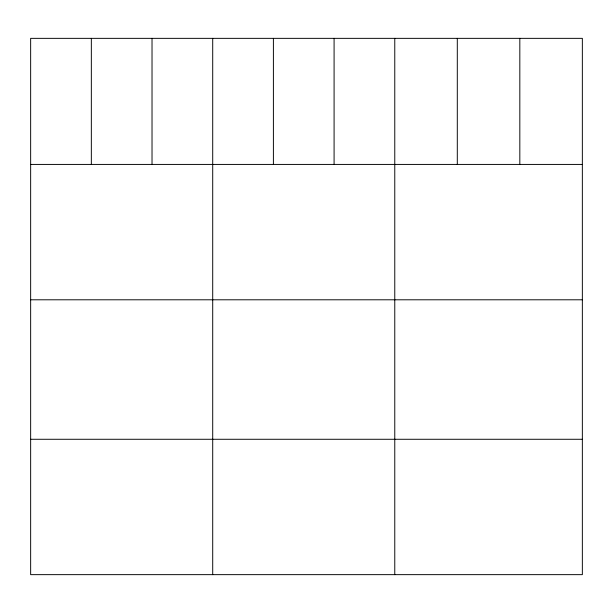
<?xml version="1.0" encoding="UTF-8"?>
<svg xmlns="http://www.w3.org/2000/svg" width="613" height="613" viewBox="0 0 613 613"><rect width="100%" height="100%" fill="white"/><g stroke="black" fill="none" stroke-linecap="round" stroke-linejoin="round"><path stroke-width="0.92" d="M582.35 164.422L582.35 574.649L30.65 574.649L30.65 38.351L582.35 38.351L582.35 164.422L30.65 164.422M30.65 299.795L582.35 299.795M30.65 439.276L582.35 439.276M519.824 38.351L519.824 164.422M457.298 38.351L457.298 164.422M394.772 38.351L394.772 574.649M334.085 38.351L334.085 164.422M273.398 38.351L273.398 164.422M212.711 38.351L212.711 574.649M152.024 38.351L152.024 164.422M91.337 38.351L91.337 164.422"/></g></svg>
